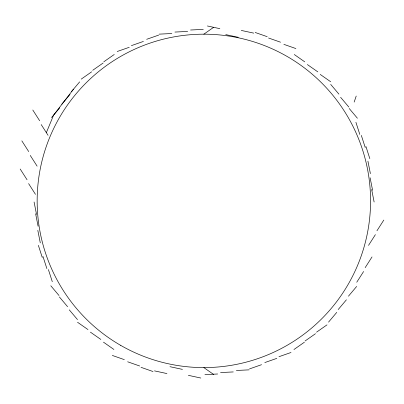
<?xml version="1.0" encoding="UTF-8"?>
<svg xmlns="http://www.w3.org/2000/svg" width="404" height="404" viewBox="0 0 404 404"><rect width="100%" height="100%" fill="white"/><g stroke="black" fill="none" stroke-linecap="round" stroke-linejoin="round"><path stroke-width="0.61" d="M354.172 102.071L356.212 96.051M46.354 132.633L53.611 115.115L73.513 89.173M376.947 230.785L383.8 220.074M368.534 245.364L375.382 234.653M365.166 267.66L372.013 256.949M356.747 282.239L363.595 271.528M71.468 91.602L79.659 81.876M61.812 104.187L70.003 94.46M51.56 117.544L59.752 107.817M348.455 296.183L356.646 286.456M338.204 309.54L346.395 299.813M328.548 322.124L336.739 312.398M203.858 34.178L213.62 27.315M103.828 61.777L114.246 54.484M92.743 70.286L103.156 62.994M81.224 79.123L91.642 71.831M316.564 332.169L326.982 324.877M305.05 341.006L315.463 333.714M293.961 349.516L304.379 342.223M146.662 39.309L158.666 35.108M131.396 45.632L143.4 41.43M117.216 51.505L129.214 47.303M278.992 356.697L290.991 352.495M264.807 362.57L276.811 358.368M249.541 368.892L261.545 364.691M190.572 30.007L203.273 29.386M174.952 32.062L187.653 31.441M159.126 34.148L171.826 33.527M236.38 370.473L249.081 369.852M220.554 372.559L233.254 371.938M204.934 374.614L217.635 373.993M241.289 30.436L253.717 33.123M207.404 25.972L219.832 28.659M225.786 34.618L238.214 37.304M169.993 366.696L182.421 369.382M188.375 375.341L200.803 378.028M154.49 370.877L166.918 373.564M255.177 32.471L267.18 36.673M268.534 38.001L280.538 42.208M283.881 44.359L295.88 48.561M112.327 355.439L124.326 359.641M127.669 361.792L139.673 365.999M141.026 367.327L153.03 371.529M294.309 54.535L304.727 61.832M307.373 64.564L317.791 71.856M320.236 74.432L330.649 81.724M77.558 322.276L87.971 329.568M90.415 332.144L100.833 339.436M103.485 342.168L113.898 349.465M203.858 367.6L213.62 374.457M330.719 84.406L338.911 94.132M340.623 97.313L348.814 107.04M349.207 108.499L357.399 118.226M50.808 285.774L58.999 295.501M59.393 296.96L67.584 306.686M69.296 309.868L77.487 319.594M32.8 110.019L39.648 120.73M41.213 124.599L48.066 135.31M21.846 140.865L28.694 151.576M30.265 155.444L37.112 166.16M20.2 169.044L27.053 179.755M28.618 183.623L35.466 194.334M365.943 146.526L369.832 158.636M361.343 135.416L365.231 147.526M355.914 122.306L359.802 134.416M48.404 269.584L52.293 281.694M42.975 256.474L46.864 268.584M38.375 245.364L42.263 257.474M367.918 161.135L370.387 173.609M370.109 177.775L372.579 190.244M371.655 189.526L374.124 202M34.082 202L36.552 214.474M35.628 213.756L38.097 226.225M37.819 230.391L40.289 242.865M120.503 345.263A166.711 166.711 0 0 0 370.569 200.889A166.711 166.711 0 0 0 120.503 56.515A166.711 166.711 0 0 0 120.503 345.263"/></g></svg>
